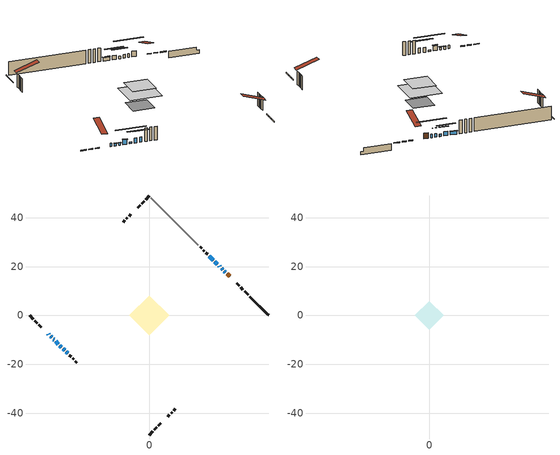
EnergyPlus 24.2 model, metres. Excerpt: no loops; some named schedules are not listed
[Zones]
conditioned space
 floor adiabatic (AdiabaticFloorConstruction): -8.09,0 0,8.09 8.09,0 0,-8.09 z3.36
 floor foundation (Slab1 construction): -5.39,0 0,5.39 5.39,0 0,-5.39 z-1.43
 wall outside (RimJoist1 construction): 0,-48.82 1.45,-47.37 / -48.82,0 -47.37,-1.45 / 0,48.82 -1.45,47.37 / 40.41,8.41 38.95,9.87 z0.92:1.22
 wall outside (RimJoist2 construction): 2.11,-46.71 3.08,-45.74 / -46.71,-2.11 -45.74,-3.08 / -2.11,46.71 -3.08,45.74 / 38.29,10.53 37.32,11.5 z0.92:1.22
 wall outside (RimJoist3 construction): 3.74,-45.08 4.71,-44.11 / -45.08,-3.74 -44.11,-4.71 / -3.74,45.08 -4.71,44.11 / 36.67,12.15 35.7,13.12 z0.92:1.22
 wall outside (AdiabaticWallConstruction 1): 32.88,15.94 31.79,17.03 z0.92:2.95
 wall outside (AdiabaticWallConstruction): -41.3,-7.52 -40.99,-7.82 / 30.07,18.75 29.55,19.27 z0.92:2.14; -40.34,-8.48 -39.84,-8.98 / -39.18,-9.64 -38.86,-9.96 / 28.89,19.93 28.5,20.32 z0.92:1.78; -38.2,-10.62 -37.18,-11.64 / -35.23,-13.59 -34.58,-14.23 / -33.93,-14.89 -33.32,-15.5 z0.92:2.7; 31.14,17.68 30.72,18.1 z0.92:2.24; -36.52,-12.3 -35.89,-12.93 z0.92:1.51; 27.84,20.98 26.82,22 z0.92:2.37; 26.16,22.66 24.54,24.28 z0.92:2.06
 wall outside (Wall1 construction): 7.53,-41.29 8.24,-40.58 / -32.66,-16.16 -31.95,-16.87 / -7.53,41.29 -8.24,40.58 / 23.89,24.93 23.17,25.65 z0.92:5.8
 wall outside (Wall2 construction): 8.9,-39.92 9.34,-39.48 / -31.29,-17.53 -30.85,-17.97 / -8.9,39.92 -9.34,39.48 / 22.52,26.3 22.08,26.74 z0.92:5.8
 wall outside (Wall3 construction): 9.99,-38.83 10.67,-38.15 / -30.19,-18.63 -29.52,-19.3 / -9.99,38.83 -10.67,38.15 / 21.42,27.4 20.74,28.08 z0.92:5.8
 wall foundation (FoundationWall1 construction): 41.06,7.76,-1.43 41.06,7.76,0.92 48.04,0.78,0.92 48.04,0.78,-0.26 48.82,0,-0.26 48.82,0,-1.43
 wall adiabatic (Wall5 construction): 20.09,28.73 0.66,48.16 z0.92:5.8
 window (WindowConstruction 8): -41.29,-7.53 -41,-7.82 z0.92:2.14
 window (WindowConstruction 5): -40.34,-8.48 -39.84,-8.98 z0.92:1.78
 window (WindowConstruction 6): -39.18,-9.64 -38.86,-9.96 z0.92:1.78
 window (WindowConstruction 7): -38.2,-10.62 -37.18,-11.64 z0.92:2.7
 window (WindowConstruction 10): 31.14,17.68 30.72,18.1 z0.92:2.24
 window (WindowConstruction 11): -36.52,-12.3 -35.89,-12.93 z0.92:1.51
 window (WindowConstruction 9): 30.07,18.75 29.55,19.27 z0.92:2.14
 window (WindowConstruction): 28.89,19.93 28.5,20.32 z0.92:1.78
 window (WindowConstruction 1): 27.84,20.98 26.82,22 z0.92:2.37
 window (WindowConstruction 2): -35.23,-13.59 -34.59,-14.23 z0.92:2.7
 window (WindowConstruction 3): -33.93,-14.89 -33.32,-15.5 z0.92:2.7
 window (WindowConstruction 4): 26.16,22.66 24.54,24.28 z0.92:2.06
 door (Door): 32.88,15.94 31.79,17.02 z0.92:2.95
 ceiling adiabatic (AdiabaticFloorConstruction): 0,-8.09 8.09,0 0,8.09 -8.09,0 z3.36
attic - vented
 floor to conditioned space (Floor1 construction Reversed): -5.85,0 0,5.85 5.85,0 0,-5.85 z5.8
 roof outside (Roof1 construction): 6.87,-41.95,5.8 1.17,-36.25,8.48 -0.33,-37.76,8.48 5.37,-43.45,5.8; -41.95,-6.87,5.8 -36.25,-1.17,8.48 -37.76,0.33,8.48 -43.45,-5.37,5.8; -6.87,41.95,5.8 -1.17,36.25,8.48 0.33,37.76,8.48 -5.37,43.45,5.8; 33.54,15.28,5.8 27.84,9.58,8.48 29.34,8.08,8.48 35.04,13.78,5.8
shading: -39.69,-9.12 -40.48,-8.34 -40.77,-8.63 -39.99,-9.42 z1.98; -38.71,-10.11 -39.32,-9.5 -39.61,-9.79 -39.01,-10.4 z1.98; -37.03,-11.79 -38.34,-10.48 -38.63,-10.77 -37.32,-12.08 z2.9; 27.13,21.69 34.73,14.09 35.02,14.38 27.42,21.98 z7.32; -32.3,-16.52 -40.11,-8.71 -40.4,-9 -32.59,-16.81 z6.59; 26.63,22.19 30.76,18.06 31.05,18.35 26.92,22.48 z4.42; 24.95,23.87 29.71,19.11 30,19.4 25.24,24.16 z5.01; -32.72,-16.1 -37.1,-11.72 -37.39,-12.01 -33.01,-16.39 z5.34; -31.45,-17.37 -35.79,-13.02 -36.09,-13.32 -31.74,-17.66 z5.34; 24.4,24.42 26.3,22.52 26.59,22.81 24.69,24.71 z2.26
[Building]
Building 1: Terrain=Suburbs
[Site:Location]
Edmonton Intl AP_AB: Latitude {deg}=53.31; Longitude {deg}=-113.58; Time Zone {hr}=-7; Elevation {m}=723; Keep Site Location Information=Yes
[Site:GroundTemperature:Shallow]
-1.56185, -3.61833, -3.78302, -2.80711, 1.11059, 5.01004, 8.39065, 10.5322, 10.7141, 8.97234, 5.67794, 1.89811
[Site:WaterMainsTemperature]
Calculation Method=Schedule; Temperature Schedule=mains temperature schedule
[Material] Roughness=Rough; Thermal Absorptance=0.9
Name | Thickness {m} | Conductivity {W/m-K} | Density {kg/m3} | Specific Heat {J/kg-K} | Solar Absorptance | Visible Absorptance
asphalt or fiberglass shingles | 0.00635 | 0.162714 | 1121.4 | 1465.45 | 0.4 | 0.4
ceiling loosefill ins | 0.169333 | 0.0480833 | 16.02 | 1046.75 | 0.7 | 0.7
ceiling stud and cavity | 0.1397 | 0.137738 | 65.682 | 1177.47 | 0.7 | 0.7
concrete 4.0 in. | 0.1016 | 1.803125 | 2242.8 | 837.4 | 0.7 | 0.7
concrete 8.0 in. | 0.2032 | 1.803125 | 2242.8 | 837.4 | 0.7 | 0.7
door material | 0.04445 | 0.053851 | 512.64 | 1214.23 | 0.7 | 0.7
exterior vertical ins | 0.0457286 | 0.029427 | 32.04 | 1214.23 | 0.7 | 0.7
floor covering | 0.0127 | 0.0433444 | 54.468 | 1339.84 | 0.6 | 0.6
floor rigid ins; wall rigid ins 2 | 0.512978 | 0.029427 | 32.04 | 1214.23 | 0.7 | 0.7
floor stud and cavity | 0.1397 | 1.75129 | 37.0049 | 1207.88 | 0.7 | 0.7
furniture material conditioned space 1 | 0.1524 | 0.115458 | 640.8 | 1214.23 | 0.6 | 0.6
gypsum board | 0.0127 | 0.160291 | 801 | 837.4 | 0.6 | 0.6
gypsum board 1 | 0.0127 | 0.160291 | 801 | 837.4 | 0.7 | 0.7
osb sheathing 0.5 in. | 0.0127 | 0.115458 | 512.64 | 1214.23 | 0.7 | 0.7
osb sheathing 0.75 in. | 0.01905 | 0.115458 | 512.64 | 1214.23 | 0.7 | 0.7
osb sheathing 2.0 in. | 0.0508 | 0.115458 | 512.64 | 1214.23 | 0.7 | 0.7
rim joist rigid ins; wall rigid ins | 0.051816 | 0.029427 | 32.04 | 1214.23 | 0.7 | 0.7
rim joist stud and cavity | 0.0508 | 0.0417765 | 125.044 | 1163.47 | 0.6 | 0.6
rim joist stud and cavity 1 | 0.0508 | 0.0364001 | 125.044 | 1163.47 | 0.6 | 0.6
rim joist stud and cavity 2 | 0.0508 | 0.0420812 | 125.044 | 1163.47 | 0.6 | 0.6
wall rigid ins 1 | 0.051816 | 0.029427 | 32.04 | 1214.23 | 0.4 | 0.4
wall stud and cavity | 0.1397 | 0.259282 | 139.0536 | 1170.24 | 0.7 | 0.7
wall stud and cavity 1 | 0.1397 | 0.0746362 | 139.0536 | 1170.24 | 0.7 | 0.7
wall stud and cavity 2 | 0.1397 | 0.273587 | 139.0536 | 1170.24 | 0.7 | 0.7
wall stud and cavity 3 | 0.1397 | 0.199073 | 139.0536 | 1170.24 | 0.7 | 0.7
wall stud and cavity 4 | 0.0889 | 0.380278 | 52.3479 | 1209.89 | 0.7 | 0.7
wall stud and cavity 5 | 0.0889 | 0.391764 | 83.0341 | 1211.67 | 0.7 | 0.7
wood siding | 0.0254 | 0.102417 | 544.68 | 1172.36 | 0.4 | 0.4
wood siding 1; wood siding 2; wood siding 3 | 0.0254 | 0.102417 | 544.68 | 1172.36 | 0.7 | 0.7
[WindowMaterial:SimpleGlazingSystem]
Name | U-Factor {W/m2-K} | Solar Heat Gain Coefficient
WindowMaterial | 3.26144 | 0.44
WindowMaterial 1 | 3.29154 | 0.59
WindowMaterial 10 | 3.26882 | 0.53
WindowMaterial 11 | 3.26031 | 0.5
WindowMaterial 2 | 3.2711 | 0.5
WindowMaterial 3 | 3.30346 | 0.66
WindowMaterial 4 | 3.28927 | 0.55
WindowMaterial 5 | 3.30573 | 0.62
WindowMaterial 6 | 3.308 | 0.57
WindowMaterial 7 | 3.290401 | 0.61
WindowMaterial 8 | 3.33639 | 0.51
WindowMaterial 9 | 3.310274 | 0.62
[Construction]
AdiabaticFloorConstruction: floor stud and cavity, floor rigid ins, osb sheathing 0.75 in., floor covering
AdiabaticWallConstruction: wood siding 2, wall rigid ins 2, wall stud and cavity 4, gypsum board
AdiabaticWallConstruction 1: wood siding 3, wall rigid ins 2, wall stud and cavity 4, gypsum board
Door: door material
Floor1 construction Reversed: gypsum board, ceiling stud and cavity, ceiling loosefill ins
FoundationWall1 construction: concrete 8.0 in., gypsum board 1
furniture construction conditioned space 1: furniture material conditioned space 1
PartitionWallConstruction: gypsum board, wall stud and cavity 5, gypsum board
RimJoist1 construction: wood siding 1, rim joist rigid ins, osb sheathing 2.0 in., rim joist stud and cavity
RimJoist2 construction: wood siding 1, rim joist rigid ins, osb sheathing 2.0 in., rim joist stud and cavity 1
RimJoist3 construction: wood siding 1, rim joist rigid ins, osb sheathing 2.0 in., rim joist stud and cavity 2
Roof1 construction: asphalt or fiberglass shingles
Slab1 construction: concrete 4.0 in.
Wall1 construction: wood siding, wall rigid ins, osb sheathing 0.5 in., wall stud and cavity, gypsum board
Wall2 construction: wood siding, osb sheathing 0.5 in., wall stud and cavity 1, gypsum board
Wall3 construction: wood siding, wall rigid ins, osb sheathing 0.5 in., wall stud and cavity 2, gypsum board
Wall5 construction: wall rigid ins 1, osb sheathing 0.5 in., wall stud and cavity 3, gypsum board
WindowConstruction: WindowMaterial
WindowConstruction 1: WindowMaterial 1
WindowConstruction 10: WindowMaterial 10
WindowConstruction 11: WindowMaterial 11
WindowConstruction 2: WindowMaterial 2
WindowConstruction 3: WindowMaterial 3
WindowConstruction 4: WindowMaterial 4
WindowConstruction 5: WindowMaterial 5
WindowConstruction 6: WindowMaterial 6
WindowConstruction 7: WindowMaterial 7
WindowConstruction 8: WindowMaterial 8
WindowConstruction 9: WindowMaterial 9
[Zone] Multiplier=1; Part of Total Floor Area=Yes
Name | Volume {m3}
attic - vented | 29.8345
conditioned space | 483.8
[Space]
Name | Zone | Volume {m3}
attic - vented 1 | attic - vented | 29.8345
conditioned space 1 | conditioned space | 483.8
[ZoneInfiltration:EffectiveLeakageArea]
infil attic - vented 1: Zone or Space=attic - vented 1; Schedule=Always On Discrete; Effective Air Leakage Area {cm2}=2380.17; Stack Coefficient=0.000186761; Wind Coefficient=9.23343e-06
[ZoneMixing]
whole house fan mix: Zone or Space=attic - vented; Schedule=Always On Continuous; Design Flow Rate Calculation Method=Flow/Zone; Design Flow Rate {m3/s}=0; Source Zone or Space=conditioned space
[SurfaceProperty:ExposedFoundationPerimeter]
Slab1: Exposed Perimeter Calculation Method=TotalExposedPerimeter; Total Exposed Perimeter {m}=10.97
[InternalMass] Zone or ZoneList=conditioned space; Space or SpaceList=conditioned space 1
Name | Construction | Surface Area {m2}
furniture mass conditioned space 1 | furniture construction conditioned space 1 | 75.5198
partition wall mass | PartitionWallConstruction | 188.799
[Lights]
interior lighting: Zone or ZoneList or Space or SpaceList=conditioned space 1; Schedule=interior lighting schedule; Design Level Calculation Method=LightingLevel; Lighting Level {W}=343.2; Return Air Fraction=0; Fraction Radiant=0.6; Fraction Visible=0.2; Fraction Replaceable=1
[People]
occupants: Zone or ZoneList or Space or SpaceList=conditioned space 1; Number of People Schedule=occupants schedule; Number of People Calculation Method=People; Number of People=3; Fraction Radiant=0.314171; Sensible Heat Fraction=0.56303; Activity Level Schedule=occupants activity schedule; Carbon Dioxide Generation Rate {m3/s-W}=0; Enable ASHRAE 55 Comfort Warnings=No; Mean Radiant Temperature Calculation Type=EnclosureAveraged
[ElectricEquipment] Zone or ZoneList or Space or SpaceList=conditioned space 1; Design Level Calculation Method=EquipmentLevel
Name | Schedule | Design Level {W} | Fraction Latent | Fraction Radiant | Fraction Lost
clothes dryer | clothes dryer schedule | 140.772 | 0.015 | 0.081 | 0.85
clothes washer | clothes washer schedule | 32.1985 | 0.03 | 0.162 | 0.7
cooking range | cooking range schedule | 208.969 | 0.08 | 0.432 | 0.2
dishwasher | dishwasher schedule | 66.8632 | 0.3 | 0.18 | 0.4
fridge | fridge schedule | 72.9452 | 0 | 0.6 | 0
mech vent bath fan 0 | mech vent bath fan 0 schedule | 50.2 | 0 | 0 | 1
mech vent bath fan 1 | mech vent bath fan 1 schedule | 50.2 | 0 | 0 | 1
mech vent house fan | mech vent house fan schedule | 0 | 0 | 0 | 1
mech vent house fan cfis | mech vent house fan cfis schedule | 0 | 0 | 0 | 0
mech vent range fan 0 | mech vent range fan 0 schedule | 57 | 0 | 0 | 1
misc plug loads | misc plug loads schedule | 494.7 | 0.045 | 0.513 | 0.1
whole house fan | Always On Discrete | 0 | 0 | 0 | 1
[OtherEquipment] Zone or ZoneList or Space or SpaceList=conditioned space 1; Design Level Calculation Method=EquipmentLevel
Name | Fuel Type | Schedule | Design Level {W} | Fraction Latent | Fraction Radiant | Fraction Lost
clothes dryer 1 | Electricity | clothes dryer schedule | 0 | 0.015 | 0.081 | 0.85
cooking range 1 | Electricity | cooking range schedule | 0 | 0.08 | 0.432 | 0.2
general water use latent | None | general water use schedule | 59.3978 | 1 | 0 | 0
general water use sensible | None | general water use schedule | -58.539 | 0 | 0.6 | 0
mech vent house fan latent load | None | Always On Discrete | 0 | 1 | 0 | 0
mech vent house fan sensible load | None | Always On Discrete | 0 | 0 | 0 | 0
water heater energy adjustment1 | NaturalGas | Always On Discrete | 0.01 | 0 | 0 | 1
[ZoneInfiltration:DesignFlowRate] Zone or ZoneList or Space or SpaceList=conditioned space 1; Schedule=Always On Discrete; Design Flow Rate Calculation Method=Flow/Zone; Design Flow Rate {m3/s}=0
infil flow; natural vent flow; whole house fan flow
[Foundation:Kiva]
Foundation Kiva 1: Initial Indoor Air Temperature {C}=18; Wall Height Above Grade {m}=0.920008; Wall Depth Below Slab {m}=0.2032; Custom Block Material Name 1=exterior vertical ins; Custom Block Depth 1 {m}=2.350008; Custom Block X Position 1 {m}=0.2159; Custom Block Z Position 1 {m}=0
[Foundation:Kiva:Settings]
Soil Conductivity {W/m-K}=0.849921; Soil Density {kg/m3}=1842.3; Soil Specific Heat {J/kg-K}=418.7; Ground Solar Absorptivity=0.9; Ground Thermal Absorptivity=0.9; Ground Surface Roughness {m}=0.03; Far-Field Width {m}=40; Deep-Ground Boundary Condition=ZeroFlux; Deep-Ground Depth {m}=40; Minimum Cell Dimension {m}=0.2; Maximum Cell Growth Coefficient=3; Simulation Timestep=Timestep
[Exterior:Lights]
exterior lighting: Schedule=exterior lighting schedule; Design Level {W}=75.6
[Schedule:Constant]
Name | Hourly Value
Always On Continuous; mech vent house fan schedule; mech vent house fan cfis schedule; Always On Discrete | 1
occupants activity schedule | 117.228
fridge schedule | 0
[Schedule:Week:Daily]
interior lighting schedule Week Rule - Jan1-Jan27: interior lighting schedule day, interior lighting schedule day, interior lighting schedule day, interior lighting schedule day, interior lighting schedule day, interior lighting schedule day, interior lighting schedule day, interior lighting schedule default day, interior lighting schedule default day, interior lighting schedule default day, interior lighting schedule default day, interior lighting schedule default day
interior lighting schedule Week Rule - Jan28-Feb3: interior lighting schedule day, interior lighting schedule day, interior lighting schedule day, interior lighting schedule day, interior lighting schedule day 1, interior lighting schedule day 1, interior lighting schedule day 1, interior lighting schedule default day, interior lighting schedule default day, interior lighting schedule default day, interior lighting schedule default day, interior lighting schedule default day
interior lighting schedule Week Rule - Feb4-Feb24: interior lighting schedule day 1, interior lighting schedule day 1, interior lighting schedule day 1, interior lighting schedule day 1, interior lighting schedule day 1, interior lighting schedule day 1, interior lighting schedule day 1, interior lighting schedule default day, interior lighting schedule default day, interior lighting schedule default day, interior lighting schedule default day, interior lighting schedule default day
interior lighting schedule Week Rule - Feb25-Mar3: interior lighting schedule day 1, interior lighting schedule day 1, interior lighting schedule day 1, interior lighting schedule day 1, interior lighting schedule day 2, interior lighting schedule day 2, interior lighting schedule day 2, interior lighting schedule default day, interior lighting schedule default day, interior lighting schedule default day, interior lighting schedule default day, interior lighting schedule default day
interior lighting schedule Week Rule - Mar4-Mar31: interior lighting schedule day 2, interior lighting schedule day 2, interior lighting schedule day 2, interior lighting schedule day 2, interior lighting schedule day 2, interior lighting schedule day 2, interior lighting schedule day 2, interior lighting schedule default day, interior lighting schedule default day, interior lighting schedule default day, interior lighting schedule default day, interior lighting schedule default day
interior lighting schedule Week Rule - Apr1-Apr28: interior lighting schedule day 3, interior lighting schedule day 3, interior lighting schedule day 3, interior lighting schedule day 3, interior lighting schedule day 3, interior lighting schedule day 3, interior lighting schedule day 3, interior lighting schedule default day, interior lighting schedule default day, interior lighting schedule default day, interior lighting schedule default day, interior lighting schedule default day
interior lighting schedule Week Rule - Apr29-May5: interior lighting schedule day 3, interior lighting schedule day 3, interior lighting schedule day 4, interior lighting schedule day 4, interior lighting schedule day 4, interior lighting schedule day 4, interior lighting schedule day 4, interior lighting schedule default day, interior lighting schedule default day, interior lighting schedule default day, interior lighting schedule default day, interior lighting schedule default day
interior lighting schedule Week Rule - May6-May26: interior lighting schedule day 4, interior lighting schedule day 4, interior lighting schedule day 4, interior lighting schedule day 4, interior lighting schedule day 4, interior lighting schedule day 4, interior lighting schedule day 4, interior lighting schedule default day, interior lighting schedule default day, interior lighting schedule default day, interior lighting schedule default day, interior lighting schedule default day
interior lighting schedule Week Rule - May27-Jun2: interior lighting schedule day 4, interior lighting schedule day 4, interior lighting schedule day 4, interior lighting schedule day 4, interior lighting schedule day 4, interior lighting schedule day 5, interior lighting schedule day 5, interior lighting schedule default day, interior lighting schedule default day, interior lighting schedule default day, interior lighting schedule default day, interior lighting schedule default day
interior lighting schedule Week Rule - Jun3-Jun30: interior lighting schedule day 5, interior lighting schedule day 5, interior lighting schedule day 5, interior lighting schedule day 5, interior lighting schedule day 5, interior lighting schedule day 5, interior lighting schedule day 5, interior lighting schedule default day, interior lighting schedule default day, interior lighting schedule default day, interior lighting schedule default day, interior lighting schedule default day
interior lighting schedule Week Rule - Jul1-Jul28: interior lighting schedule day 6, interior lighting schedule day 6, interior lighting schedule day 6, interior lighting schedule day 6, interior lighting schedule day 6, interior lighting schedule day 6, interior lighting schedule day 6, interior lighting schedule default day, interior lighting schedule default day, interior lighting schedule default day, interior lighting schedule default day, interior lighting schedule default day
interior lighting schedule Week Rule - Jul29-Aug4: interior lighting schedule day 6, interior lighting schedule day 6, interior lighting schedule day 6, interior lighting schedule day 7, interior lighting schedule day 7, interior lighting schedule day 7, interior lighting schedule day 7, interior lighting schedule default day, interior lighting schedule default day, interior lighting schedule default day, interior lighting schedule default day, interior lighting schedule default day
interior lighting schedule Week Rule - Aug5-Aug25: interior lighting schedule day 7, interior lighting schedule day 7, interior lighting schedule day 7, interior lighting schedule day 7, interior lighting schedule day 7, interior lighting schedule day 7, interior lighting schedule day 7, interior lighting schedule default day, interior lighting schedule default day, interior lighting schedule default day, interior lighting schedule default day, interior lighting schedule default day
interior lighting schedule Week Rule - Aug26-Sep1: interior lighting schedule day 7, interior lighting schedule day 7, interior lighting schedule day 7, interior lighting schedule day 7, interior lighting schedule day 7, interior lighting schedule day 7, interior lighting schedule day 8, interior lighting schedule default day, interior lighting schedule default day, interior lighting schedule default day, interior lighting schedule default day, interior lighting schedule default day
interior lighting schedule Week Rule - Sep2-Sep29: interior lighting schedule day 8, interior lighting schedule day 8, interior lighting schedule day 8, interior lighting schedule day 8, interior lighting schedule day 8, interior lighting schedule day 8, interior lighting schedule day 8, interior lighting schedule default day, interior lighting schedule default day, interior lighting schedule default day, interior lighting schedule default day, interior lighting schedule default day
interior lighting schedule Week Rule - Sep30-Oct6: interior lighting schedule day 8, interior lighting schedule day 9, interior lighting schedule day 9, interior lighting schedule day 9, interior lighting schedule day 9, interior lighting schedule day 9, interior lighting schedule day 9, interior lighting schedule default day, interior lighting schedule default day, interior lighting schedule default day, interior lighting schedule default day, interior lighting schedule default day
interior lighting schedule Week Rule - Oct7-Oct27: interior lighting schedule day 9, interior lighting schedule day 9, interior lighting schedule day 9, interior lighting schedule day 9, interior lighting schedule day 9, interior lighting schedule day 9, interior lighting schedule day 9, interior lighting schedule default day, interior lighting schedule default day, interior lighting schedule default day, interior lighting schedule default day, interior lighting schedule default day
interior lighting schedule Week Rule - Oct28-Nov3: interior lighting schedule day 9, interior lighting schedule day 9, interior lighting schedule day 9, interior lighting schedule day 9, interior lighting schedule day 10, interior lighting schedule day 10, interior lighting schedule day 10, interior lighting schedule default day, interior lighting schedule default day, interior lighting schedule default day, interior lighting schedule default day, interior lighting schedule default day
interior lighting schedule Week Rule - Nov4-Nov24: interior lighting schedule day 10, interior lighting schedule day 10, interior lighting schedule day 10, interior lighting schedule day 10, interior lighting schedule day 10, interior lighting schedule day 10, interior lighting schedule day 10, interior lighting schedule default day, interior lighting schedule default day, interior lighting schedule default day, interior lighting schedule default day, interior lighting schedule default day
interior lighting schedule Week Rule - Nov25-Dec1: interior lighting schedule day 10, interior lighting schedule day 10, interior lighting schedule day 10, interior lighting schedule day 10, interior lighting schedule day 10, interior lighting schedule day 10, interior lighting schedule day 11, interior lighting schedule default day, interior lighting schedule default day, interior lighting schedule default day, interior lighting schedule default day, interior lighting schedule default day
interior lighting schedule Week Rule - Dec2-Dec31: interior lighting schedule day 11, interior lighting schedule day 11, interior lighting schedule day 11, interior lighting schedule day 11, interior lighting schedule day 11, interior lighting schedule day 11, interior lighting schedule day 11, interior lighting schedule default day, interior lighting schedule default day, interior lighting schedule default day, interior lighting schedule default day, interior lighting schedule default day
occupants schedule Week Rule - Jan1-Dec31: occupants schedule day, occupants schedule day, occupants schedule day, occupants schedule day, occupants schedule day, occupants schedule day, occupants schedule day, occupants schedule default day, occupants schedule default day, occupants schedule default day, occupants schedule default day, occupants schedule default day
clothes dryer schedule Week Rule - Jan1-Dec31: clothes dryer schedule day, clothes dryer schedule day, clothes dryer schedule day, clothes dryer schedule day, clothes dryer schedule day, clothes dryer schedule day, clothes dryer schedule day, clothes dryer schedule default day, clothes dryer schedule default day, clothes dryer schedule default day, clothes dryer schedule default day, clothes dryer schedule default day
clothes washer schedule Week Rule - Jan1-Dec31: clothes washer schedule day, clothes washer schedule day, clothes washer schedule day, clothes washer schedule day, clothes washer schedule day, clothes washer schedule day, clothes washer schedule day, clothes washer schedule default day, clothes washer schedule default day, clothes washer schedule default day, clothes washer schedule default day, clothes washer schedule default day
cooking range schedule Week Rule - Jan1-Dec31: cooking range schedule day, cooking range schedule day, cooking range schedule day, cooking range schedule day, cooking range schedule day, cooking range schedule day, cooking range schedule day, cooking range schedule default day, cooking range schedule default day, cooking range schedule default day, cooking range schedule default day, cooking range schedule default day
dishwasher schedule Week Rule - Jan1-Dec31: dishwasher schedule day, dishwasher schedule day, dishwasher schedule day, dishwasher schedule day, dishwasher schedule day, dishwasher schedule day, dishwasher schedule day, dishwasher schedule default day, dishwasher schedule default day, dishwasher schedule default day, dishwasher schedule default day, dishwasher schedule default day
mech vent bath fan 0 schedule Week Rule - Jan1-Dec31: mech vent bath fan 0 schedule day, mech vent bath fan 0 schedule day, mech vent bath fan 0 schedule day, mech vent bath fan 0 schedule day, mech vent bath fan 0 schedule day, mech vent bath fan 0 schedule day, mech vent bath fan 0 schedule day, mech vent bath fan 0 schedule default day, mech vent bath fan 0 schedule default day, mech vent bath fan 0 schedule default day, mech vent bath fan 0 schedule default day, mech vent bath fan 0 schedule default day
mech vent bath fan 1 schedule Week Rule - Jan1-Dec31: mech vent bath fan 1 schedule day, mech vent bath fan 1 schedule day, mech vent bath fan 1 schedule day, mech vent bath fan 1 schedule day, mech vent bath fan 1 schedule day, mech vent bath fan 1 schedule day, mech vent bath fan 1 schedule day, mech vent bath fan 1 schedule default day, mech vent bath fan 1 schedule default day, mech vent bath fan 1 schedule default day, mech vent bath fan 1 schedule default day, mech vent bath fan 1 schedule default day
mech vent range fan 0 schedule Week Rule - Jan1-Dec31: mech vent range fan 0 schedule day, mech vent range fan 0 schedule day, mech vent range fan 0 schedule day, mech vent range fan 0 schedule day, mech vent range fan 0 schedule day, mech vent range fan 0 schedule day, mech vent range fan 0 schedule day, mech vent range fan 0 schedule default day, mech vent range fan 0 schedule default day, mech vent range fan 0 schedule default day, mech vent range fan 0 schedule default day, mech vent range fan 0 schedule default day
misc plug loads schedule Week Rule - Jan1-Dec31: misc plug loads schedule day, misc plug loads schedule day, misc plug loads schedule day, misc plug loads schedule day, misc plug loads schedule day, misc plug loads schedule day, misc plug loads schedule day, misc plug loads schedule default day, misc plug loads schedule default day, misc plug loads schedule default day, misc plug loads schedule default day, misc plug loads schedule default day
general water use schedule Week Rule - Jan1-Dec31: general water use schedule day, general water use schedule day, general water use schedule day, general water use schedule day, general water use schedule day, general water use schedule day, general water use schedule day, general water use schedule default day, general water use schedule default day, general water use schedule default day, general water use schedule default day, general water use schedule default day
exterior lighting schedule Week Rule - Jan1-Jan27: exterior lighting schedule day, exterior lighting schedule day, exterior lighting schedule day, exterior lighting schedule day, exterior lighting schedule day, exterior lighting schedule day, exterior lighting schedule day, exterior lighting schedule default day, exterior lighting schedule default day, exterior lighting schedule default day, exterior lighting schedule default day, exterior lighting schedule default day
exterior lighting schedule Week Rule - Jan28-Feb3: exterior lighting schedule day, exterior lighting schedule day, exterior lighting schedule day, exterior lighting schedule day, exterior lighting schedule day 1, exterior lighting schedule day 1, exterior lighting schedule day 1, exterior lighting schedule default day, exterior lighting schedule default day, exterior lighting schedule default day, exterior lighting schedule default day, exterior lighting schedule default day
exterior lighting schedule Week Rule - Feb4-Feb24: exterior lighting schedule day 1, exterior lighting schedule day 1, exterior lighting schedule day 1, exterior lighting schedule day 1, exterior lighting schedule day 1, exterior lighting schedule day 1, exterior lighting schedule day 1, exterior lighting schedule default day, exterior lighting schedule default day, exterior lighting schedule default day, exterior lighting schedule default day, exterior lighting schedule default day
exterior lighting schedule Week Rule - Feb25-Mar3: exterior lighting schedule day 1, exterior lighting schedule day 1, exterior lighting schedule day 1, exterior lighting schedule day 1, exterior lighting schedule day 2, exterior lighting schedule day 2, exterior lighting schedule day 2, exterior lighting schedule default day, exterior lighting schedule default day, exterior lighting schedule default day, exterior lighting schedule default day, exterior lighting schedule default day
exterior lighting schedule Week Rule - Mar4-Mar31: exterior lighting schedule day 2, exterior lighting schedule day 2, exterior lighting schedule day 2, exterior lighting schedule day 2, exterior lighting schedule day 2, exterior lighting schedule day 2, exterior lighting schedule day 2, exterior lighting schedule default day, exterior lighting schedule default day, exterior lighting schedule default day, exterior lighting schedule default day, exterior lighting schedule default day
exterior lighting schedule Week Rule - Apr1-Apr28: exterior lighting schedule day 3, exterior lighting schedule day 3, exterior lighting schedule day 3, exterior lighting schedule day 3, exterior lighting schedule day 3, exterior lighting schedule day 3, exterior lighting schedule day 3, exterior lighting schedule default day, exterior lighting schedule default day, exterior lighting schedule default day, exterior lighting schedule default day, exterior lighting schedule default day
exterior lighting schedule Week Rule - Apr29-May5: exterior lighting schedule day 3, exterior lighting schedule day 3, exterior lighting schedule day 4, exterior lighting schedule day 4, exterior lighting schedule day 4, exterior lighting schedule day 4, exterior lighting schedule day 4, exterior lighting schedule default day, exterior lighting schedule default day, exterior lighting schedule default day, exterior lighting schedule default day, exterior lighting schedule default day
exterior lighting schedule Week Rule - May6-May26: exterior lighting schedule day 4, exterior lighting schedule day 4, exterior lighting schedule day 4, exterior lighting schedule day 4, exterior lighting schedule day 4, exterior lighting schedule day 4, exterior lighting schedule day 4, exterior lighting schedule default day, exterior lighting schedule default day, exterior lighting schedule default day, exterior lighting schedule default day, exterior lighting schedule default day
exterior lighting schedule Week Rule - May27-Jun2: exterior lighting schedule day 4, exterior lighting schedule day 4, exterior lighting schedule day 4, exterior lighting schedule day 4, exterior lighting schedule day 4, exterior lighting schedule day 5, exterior lighting schedule day 5, exterior lighting schedule default day, exterior lighting schedule default day, exterior lighting schedule default day, exterior lighting schedule default day, exterior lighting schedule default day
exterior lighting schedule Week Rule - Jun3-Jun30: exterior lighting schedule day 5, exterior lighting schedule day 5, exterior lighting schedule day 5, exterior lighting schedule day 5, exterior lighting schedule day 5, exterior lighting schedule day 5, exterior lighting schedule day 5, exterior lighting schedule default day, exterior lighting schedule default day, exterior lighting schedule default day, exterior lighting schedule default day, exterior lighting schedule default day
exterior lighting schedule Week Rule - Jul1-Jul28: exterior lighting schedule day 6, exterior lighting schedule day 6, exterior lighting schedule day 6, exterior lighting schedule day 6, exterior lighting schedule day 6, exterior lighting schedule day 6, exterior lighting schedule day 6, exterior lighting schedule default day, exterior lighting schedule default day, exterior lighting schedule default day, exterior lighting schedule default day, exterior lighting schedule default day
exterior lighting schedule Week Rule - Jul29-Aug4: exterior lighting schedule day 6, exterior lighting schedule day 6, exterior lighting schedule day 6, exterior lighting schedule day 7, exterior lighting schedule day 7, exterior lighting schedule day 7, exterior lighting schedule day 7, exterior lighting schedule default day, exterior lighting schedule default day, exterior lighting schedule default day, exterior lighting schedule default day, exterior lighting schedule default day
exterior lighting schedule Week Rule - Aug5-Aug25: exterior lighting schedule day 7, exterior lighting schedule day 7, exterior lighting schedule day 7, exterior lighting schedule day 7, exterior lighting schedule day 7, exterior lighting schedule day 7, exterior lighting schedule day 7, exterior lighting schedule default day, exterior lighting schedule default day, exterior lighting schedule default day, exterior lighting schedule default day, exterior lighting schedule default day
exterior lighting schedule Week Rule - Aug26-Sep1: exterior lighting schedule day 7, exterior lighting schedule day 7, exterior lighting schedule day 7, exterior lighting schedule day 7, exterior lighting schedule day 7, exterior lighting schedule day 7, exterior lighting schedule day 8, exterior lighting schedule default day, exterior lighting schedule default day, exterior lighting schedule default day, exterior lighting schedule default day, exterior lighting schedule default day
exterior lighting schedule Week Rule - Sep2-Sep29: exterior lighting schedule day 8, exterior lighting schedule day 8, exterior lighting schedule day 8, exterior lighting schedule day 8, exterior lighting schedule day 8, exterior lighting schedule day 8, exterior lighting schedule day 8, exterior lighting schedule default day, exterior lighting schedule default day, exterior lighting schedule default day, exterior lighting schedule default day, exterior lighting schedule default day
[Schedule:Year]
interior lighting schedule: interior lighting schedule Week Rule - Jan1-Jan27, 1, 1, 1, 27, interior lighting schedule Week Rule - Jan28-Feb3, 1, 28, 2, 3, interior lighting schedule Week Rule - Feb4-Feb24, 2, 4, 2, 24, interior lighting schedule Week Rule - Feb25-Mar3, 2, 25, 3, 3, interior lighting schedule Week Rule - Mar4-Mar31, 3, 4, 3, 31, interior lighting schedule Week Rule - Apr1-Apr28, 4, 1, 4, 28, interior lighting schedule Week Rule - Apr29-May5, 4, 29, 5, 5, interior lighting schedule Week Rule - May6-May26, 5, 6, 5, 26, interior lighting schedule Week Rule - May27-Jun2, 5, 27, 6, 2, interior lighting schedule Week Rule - Jun3-Jun30, 6, 3, 6, 30, interior lighting schedule Week Rule - Jul1-Jul28, 7, 1, 7, 28, interior lighting schedule Week Rule - Jul29-Aug4, 7, 29, 8, 4, interior lighting schedule Week Rule - Aug5-Aug25, 8, 5, 8, 25, interior lighting schedule Week Rule - Aug26-Sep1, 8, 26, 9, 1, interior lighting schedule Week Rule - Sep2-Sep29, 9, 2, 9, 29, interior lighting schedule Week Rule - Sep30-Oct6, 9, 30, 10, 6, interior lighting schedule Week Rule - Oct7-Oct27, 10, 7, 10, 27, interior lighting schedule Week Rule - Oct28-Nov3, 10, 28, 11, 3, interior lighting schedule Week Rule - Nov4-Nov24, 11, 4, 11, 24, interior lighting schedule Week Rule - Nov25-Dec1, 11, 25, 12, 1, interior lighting schedule Week Rule - Dec2-Dec31, 12, 2, 12, 31
occupants schedule: occupants schedule Week Rule - Jan1-Dec31, 1, 1, 12, 31
clothes dryer schedule: clothes dryer schedule Week Rule - Jan1-Dec31, 1, 1, 12, 31
clothes washer schedule: clothes washer schedule Week Rule - Jan1-Dec31, 1, 1, 12, 31
cooking range schedule: cooking range schedule Week Rule - Jan1-Dec31, 1, 1, 12, 31
dishwasher schedule: dishwasher schedule Week Rule - Jan1-Dec31, 1, 1, 12, 31
mech vent bath fan 0 schedule: mech vent bath fan 0 schedule Week Rule - Jan1-Dec31, 1, 1, 12, 31
mech vent bath fan 1 schedule: mech vent bath fan 1 schedule Week Rule - Jan1-Dec31, 1, 1, 12, 31
mech vent range fan 0 schedule: mech vent range fan 0 schedule Week Rule - Jan1-Dec31, 1, 1, 12, 31
misc plug loads schedule: misc plug loads schedule Week Rule - Jan1-Dec31, 1, 1, 12, 31
general water use schedule: general water use schedule Week Rule - Jan1-Dec31, 1, 1, 12, 31
exterior lighting schedule: exterior lighting schedule Week Rule - Jan1-Jan27, 1, 1, 1, 27, exterior lighting schedule Week Rule - Jan28-Feb3, 1, 28, 2, 3, exterior lighting schedule Week Rule - Feb4-Feb24, 2, 4, 2, 24, exterior lighting schedule Week Rule - Feb25-Mar3, 2, 25, 3, 3, exterior lighting schedule Week Rule - Mar4-Mar31, 3, 4, 3, 31, exterior lighting schedule Week Rule - Apr1-Apr28, 4, 1, 4, 28, exterior lighting schedule Week Rule - Apr29-May5, 4, 29, 5, 5, exterior lighting schedule Week Rule - May6-May26, 5, 6, 5, 26, exterior lighting schedule Week Rule - May27-Jun2, 5, 27, 6, 2, exterior lighting schedule Week Rule - Jun3-Jun30, 6, 3, 6, 30, exterior lighting schedule Week Rule - Jul1-Jul28, 7, 1, 7, 28, exterior lighting schedule Week Rule - Jul29-Aug4, 7, 29, 8, 4, exterior lighting schedule Week Rule - Aug5-Aug25, 8, 5, 8, 25, exterior lighting schedule Week Rule - Aug26-Sep1, 8, 26, 9, 1, exterior lighting schedule Week Rule - Sep2-Sep29, 9, 2, 9, 29, exterior lighting schedule Week Rule - Sep30-Oct6, 9, 30, 10, 6, exterior lighting schedule Week Rule - Oct7-Oct27, 10, 7, 10, 27, exterior lighting schedule Week Rule - Oct28-Nov3, 10, 28, 11, 3, exterior lighting schedule Week Rule - Nov4-Nov24, 11, 4, 11, 24, exterior lighting schedule Week Rule - Nov25-Dec1, 11, 25, 12, 1, exterior lighting schedule Week Rule - Dec2-Dec31, 12, 2, 12, 31
[Schedule:Compact]
mains temperature schedule: Through: 01/01, For: AllDays, Until: 24:00, 3.97167, Through: 01/02, For: AllDays, Until: 24:00, 3.90778, Through: 01/03, For: AllDays, Until: 24:00, 3.84556, Through: 01/04, For: AllDays, Until: 24:00, 3.78389, Through: 01/05, For: AllDays, Until: 24:00, 3.72278, Through: 01/06, For: AllDays, Until: 24:00, 3.66278, Through: 01/07, For: AllDays, Until: 24:00, 3.60389, Through: 01/08, For: AllDays, Until: 24:00, 3.54556, Through: 01/09, For: AllDays, Until: 24:00, 3.48833, Through: 01/10, For: AllDays, Until: 24:00, 3.43167, Through: 01/11, For: AllDays, Until: 24:00, 3.37611, Through: 01/12, For: AllDays, Until: 24:00, 3.32167, Through: 01/13, For: AllDays, Until: 24:00, 3.26833, Through: 01/14, For: AllDays, Until: 24:00, 3.21556, Through: 01/15, For: AllDays, Until: 24:00, 3.16444, Through: 01/16, For: AllDays, Until: 24:00, 3.11389, Through: 01/17, For: AllDays, Until: 24:00, 3.06444, Through: 01/18, For: AllDays, Until: 24:00, 3.01611, Through: 01/19, For: AllDays, Until: 24:00, 2.96889, Through: 01/20, For: AllDays, Until: 24:00, 2.92278, Through: 01/21, For: AllDays, Until: 24:00, 2.87722, Through: 01/22, For: AllDays, Until: 24:00, 2.83333, Through: 01/23, For: AllDays, Until: 24:00, 2.79056, Through: 01/24, For: AllDays, Until: 24:00, 2.74889, Through: 01/25, For: AllDays, Until: 24:00, 2.70833, Through: 01/26, For: AllDays, Until: 24:00, 2.66889, Through: 01/27, For: AllDays, Until: 24:00, 2.63056, Through: 01/28, For: AllDays, Until: 24:00, 2.59333, Through: 01/29, For: AllDays, Until: 24:00, 2.55778, Through: 01/30, For: AllDays, Until: 24:00, 2.52278, Through: 01/31, For: AllDays, Until: 24:00, 2.48944, Through: 02/01, For: AllDays, Until: 24:00, 2.45722, Through: 02/02, For: AllDays, Until: 24:00, 2.42611, Through: 02/03, For: AllDays, Until: 24:00, 2.39667, Through: 02/04, For: AllDays, Until: 24:00, 2.36833, Through: 02/05, For: AllDays, Until: 24:00, 2.34111, Through: 02/06, For: AllDays, Until: 24:00, 2.315, Through: 02/07, For: AllDays, Until: 24:00, 2.29056, Through: 02/08, For: AllDays, Until: 24:00, 2.26722, Through: 02/09, For: AllDays, Until: 24:00, 2.245, Through: 02/10, For: AllDays, Until: 24:00, 2.22444, Through: 02/11, For: AllDays, Until: 24:00, 2.20444, Through: 02/12, For: AllDays, Until: 24:00, 2.18667, Through: 02/13, For: AllDays, Until: 24:00, 2.17, Through: 02/14, For: AllDays, Until: 24:00, 2.15444, Through: 02/15, For: AllDays, Until: 24:00, 2.14, Through: 02/16, For: AllDays, Until: 24:00, 2.12722, Through: 02/17, For: AllDays, Until: 24:00, 2.11556, Through: 02/18, For: AllDays, Until: 24:00, 2.10556, Through: 02/19, For: AllDays, Until: 24:00, 2.09667, Through: 02/20, For: AllDays, Until: 24:00, 2.08889, Through: 02/21, For: AllDays, Until: 24:00, 2.08278, Through: 02/22, For: AllDays, Until: 24:00, 2.07833, Through: 02/23, For: AllDays, Until: 24:00, 2.07444, Through: 02/24, For: AllDays, Until: 24:00, 2.07278, Through: 02/25, For: AllDays, Until: 24:00, 2.07167, Through: 02/26, For: AllDays, Until: 24:00, 2.07222, Through: 02/27, For: AllDays, Until: 24:00, 2.07444, Through: 02/28, For: AllDays, Until: 24:00, 2.07778, Through: 03/01, For: AllDays, Until: 24:00, 2.08222, Through: 03/02, For: AllDays, Until: 24:00, 2.08833, Through: 03/03, For: AllDays, Until: 24:00, 2.09556, Through: 03/04, For: AllDays, Until: 24:00, 2.10444, Through: 03/05, For: AllDays, Until: 24:00, 2.11444, Through: 03/06, For: AllDays, Until: 24:00, 2.12556, Through: 03/07, For: AllDays, Until: 24:00, 2.13833, Through: 03/08, For: AllDays, Until: 24:00, 2.15278, Through: 03/09, For: AllDays, Until: 24:00, 2.16778, Through: 03/10, For: AllDays, Until: 24:00, 2.18444, Through: 03/11, For: AllDays, Until: 24:00, 2.20278, Through: 03/12, For: AllDays, Until: 24:00, 2.22167, Through: 03/13, For: AllDays, Until: 24:00, 2.24278, Through: 03/14, For: AllDays, Until: 24:00, 2.26444, Through: 03/15, For: AllDays, Until: 24:00, 2.28778, Through: 03/16, For: AllDays, Until: 24:00, 2.31222, Through: 03/17, For: AllDays, Until: 24:00, 2.33778, Through: 03/18, For: AllDays, Until: 24:00, 2.365, Through: 03/19, For: AllDays, Until: 24:00, 2.39333, Through: 03/20, For: AllDays, Until: 24:00, 2.42278, Through: 03/21, For: AllDays, Until: 24:00, 2.45389, Through: 03/22, For: AllDays, Until: 24:00, 2.48611, Through: 03/23, For: AllDays, Until: 24:00, 2.51889, Through: 03/24, For: AllDays, Until: 24:00, 2.55389, Through: 03/25, For: AllDays, Until: 24:00, 2.58944, Through: 03/26, For: AllDays, Until: 24:00, 2.62611, Through: 03/27, For: AllDays, Until: 24:00, 2.66444, Through: 03/28, For: AllDays, Until: 24:00, 2.70389, Through: 03/29, For: AllDays, Until: 24:00, 2.74389, Through: 03/30, For: AllDays, Until: 24:00, 2.78556, Through: 03/31, For: AllDays, Until: 24:00, 2.82833, Through: 04/01, For: AllDays, Until: 24:00, 2.87222, Through: 04/02, For: AllDays, Until: 24:00, 2.91722, Through: 04/03, For: AllDays, Until: 24:00, 2.96333, Through: 04/04, For: AllDays, Until: 24:00, 3.01056, Through: 04/05, For: AllDays, Until: 24:00, 3.05889, Through: 04/06, For: AllDays, Until: 24:00, 3.10833, Through: 04/07, For: AllDays, Until: 24:00, 3.15833, Through: 04/08, For: AllDays, Until: 24:00, 3.21, Through: 04/09, For: AllDays, Until: 24:00, 3.26222, Through: 04/10, For: AllDays, Until: 24:00, 3.31556, Through: 04/11, For: AllDays, Until: 24:00, 3.37, Through: 04/12, For: AllDays, Until: 24:00, 3.42556, Through: 04/13, For: AllDays, Until: 24:00, 3.48167, Through: 04/14, For: AllDays, Until: 24:00, 3.53889, Through: 04/15, For: AllDays, Until: 24:00, 3.59722, Through: 04/16, For: AllDays, Until: 24:00, 3.65611, Through: 04/17, For: AllDays, Until: 24:00, 3.71611, Through: 04/18, For: AllDays, Until: 24:00, 3.77667, Through: 04/19, For: AllDays, Until: 24:00, 3.83833, Through: 04/20, For: AllDays, Until: 24:00, 3.90111, Through: 04/21, For: AllDays, Until: 24:00, 3.96444, Through: 04/22, For: AllDays, Until: 24:00, 4.02833, Through: 04/23, For: AllDays, Until: 24:00, 4.09333, Through: 04/24, For: AllDays, Until: 24:00, 4.15889, Through: 04/25, For: AllDays, Until: 24:00, 4.225, Through: 04/26, For: AllDays, Until: 24:00, 4.29222, Through: 04/27, For: AllDays, Until: 24:00, 4.36, Through: 04/28, For: AllDays, Until: 24:00, 4.42833, Through: 04/29, For: AllDays, Until: 24:00, 4.49722, Through: 04/30, For: AllDays, Until: 24:00, 4.56667, Through: 05/01, For: AllDays, Until: 24:00, 4.63722, Through: 05/02, For: AllDays, Until: 24:00, 4.70833, Through: 05/03, For: AllDays, Until: 24:00, 4.77944, Through: 05/04, For: AllDays, Until: 24:00, 4.85167, Through: 05/05, For: AllDays, Until: 24:00, 4.92389, Through: 05/06, For: AllDays, Until: 24:00, 4.99722, Through: 05/07, For: AllDays, Until: 24:00, 5.07056, Through: 05/08, For: AllDays, Until: 24:00, 5.145, Through: 05/09, For: AllDays, Until: 24:00, 5.21944, Through: 05/10, For: AllDays, Until: 24:00, 5.29389, Through: 05/11, For: AllDays, Until: 24:00, 5.36944, Through: 05/12, For: AllDays, Until: 24:00, 5.445, Through: 05/13, For: AllDays, Until: 24:00, 5.52111, Through: 05/14, For: AllDays, Until: 24:00, 5.59722, Through: 05/15, For: AllDays, Until: 24:00, 5.67389, Through: 05/16, For: AllDays, Until: 24:00, 5.75056, Through: 05/17, For: AllDays, Until: 24:00, 5.82778, Through: 05/18, For: AllDays, Until: 24:00, 5.90556, Through: 05/19, For: AllDays, Until: 24:00, 5.98278, Through: 05/20, For: AllDays, Until: 24:00, 6.06056, Through: 05/21, For: AllDays, Until: 24:00, 6.13889, Through: 05/22, For: AllDays, Until: 24:00, 6.21667, Through: 05/23, For: AllDays, Until: 24:00, 6.295, Through: 05/24, For: AllDays, Until: 24:00, 6.37333, Through: 05/25, For: AllDays, Until: 24:00, 6.45222, Through: 05/26, For: AllDays, Until: 24:00, 6.53056, Through: 05/27, For: AllDays, Until: 24:00, 6.60889, Through: 05/28, For: AllDays, Until: 24:00, 6.68778, Through: 05/29, For: AllDays, Until: 24:00, 6.76611, Through: 05/30, For: AllDays, Until: 24:00, 6.84444, Through: 05/31, For: AllDays, Until: 24:00, 6.92278, Through: 06/01, For: AllDays, Until: 24:00, 7.00111, Through: 06/02, For: AllDays, Until: 24:00, 7.07944, Through: 06/03, For: AllDays, Until: 24:00, 7.15778, Through: 06/04, For: AllDays, Until: 24:00, 7.23556, Through: 06/05, For: AllDays, Until: 24:00, 7.31333, Through: 06/06, For: AllDays, Until: 24:00, 7.39056, Through: 06/07, For: AllDays, Until: 24:00, 7.46833, Through: 06/08, For: AllDays, Until: 24:00, 7.545, Through: 06/09, For: AllDays, Until: 24:00, 7.62222, Through: 06/10, For: AllDays, Until: 24:00, 7.69833, Through: 06/11, For: AllDays, Until: 24:00, 7.775, Through: 06/12, For: AllDays, Until: 24:00, 7.85056, Through: 06/13, For: AllDays, Until: 24:00, 7.92611, Through: 06/14, For: AllDays, Until: 24:00, 8.00111, Through: 06/15, For: AllDays, Until: 24:00, 8.07611, Through: 06/16, For: AllDays, Until: 24:00, 8.15056, Through: 06/17, For: AllDays, Until: 24:00, 8.22389, Through: 06/18, For: AllDays, Until: 24:00, 8.29778, Through: 06/19, For: AllDays, Until: 24:00, 8.37056, Through: 06/20, For: AllDays, Until: 24:00, 8.44278, Through: 06/21, For: AllDays, Until: 24:00, 8.51444, Through: 06/22, For: AllDays, Until: 24:00, 8.58611, Through: 06/23, For: AllDays, Until: 24:00, 8.65667, Through: 06/24, For: AllDays, Until: 24:00, 8.72667, Through: 06/25, For: AllDays, Until: 24:00, 8.79611, Through: 06/26, For: AllDays, Until: 24:00, 8.865, Through: 06/27, For: AllDays, Until: 24:00, 8.93333, Through: 06/28, For: AllDays, Until: 24:00, 9.00056, Through: 06/29, For: AllDays, Until: 24:00, 9.06778, Through: 06/30, For: AllDays, Until: 24:00, 9.13333, Through: 07/01, For: AllDays, Until: 24:00, 9.19889, Through: 07/02, For: AllDays, Until: 24:00, 9.26333, Through: 07/03, For: AllDays, Until: 24:00, 9.32722, Through: 07/04, For: AllDays, Until: 24:00, 9.39056, Through: 07/05, For: AllDays, Until: 24:00, 9.45278, Through: 07/06, For: AllDays, Until: 24:00, 9.51389, Through: 07/07, For: AllDays, Until: 24:00, 9.57444, Through: 07/08, For: AllDays, Until: 24:00, 9.63389, Through: 07/09, For: AllDays, Until: 24:00, 9.69278, Through: 07/10, For: AllDays, Until: 24:00, 9.75056, Through: 07/11, For: AllDays, Until: 24:00, 9.80778, Through: 07/12, For: AllDays, Until: 24:00, 9.86333, Through: 07/13, For: AllDays, Until: 24:00, 9.91833, Through: 07/14, For: AllDays, Until: 24:00, 9.97278, Through: 07/15, For: AllDays, Until: 24:00, 10.0256, Through: 07/16, For: AllDays, Until: 24:00, 10.0778, Through: 07/17, For: AllDays, Until: 24:00, 10.1289, Through: 07/18, For: AllDays, Until: 24:00, 10.1789, Through: 07/19, For: AllDays, Until: 24:00, 10.2278, Through: 07/20, For: AllDays, Until: 24:00, 10.2756, Through: 07/21, For: AllDays, Until: 24:00, 10.3222, Through: 07/22, For: AllDays, Until: 24:00, 10.3683, Through: 07/23, For: AllDays, Until: 24:00, 10.4128, Through: 07/24, For: AllDays, Until: 24:00, 10.4561, Through: 07/25, For: AllDays, Until: 24:00, 10.4989, Through: 07/26, For: AllDays, Until: 24:00, 10.54, Through: 07/27, For: AllDays, Until: 24:00, 10.58, Through: 07/28, For: AllDays, Until: 24:00, 10.6189, Through: 07/29, For: AllDays, Until: 24:00, 10.6567, Through: 07/30, For: AllDays, Until: 24:00, 10.6928, Through: 07/31, For: AllDays, Until: 24:00, 10.7283, Through: 08/01, For: AllDays, Until: 24:00, 10.7622, Through: 08/02, For: AllDays, Until: 24:00, 10.7956, Through: 08/03, For: AllDays, Until: 24:00, 10.8272, Through: 08/04, For: AllDays, Until: 24:00, 10.8572, Through: 08/05, For: AllDays, Until: 24:00, 10.8867, Through: 08/06, For: AllDays, Until: 24:00, 10.9144, Through: 08/07, For: AllDays, Until: 24:00, 10.9411, Through: 08/08, For: AllDays, Until: 24:00, 10.9667, Through: 08/09, For: AllDays, Until: 24:00, 10.9906, Through: 08/10, For: AllDays, Until: 24:00, 11.0133, Through: 08/11, For: AllDays, Until: 24:00, 11.035, Through: 08/12, For: AllDays, Until: 24:00, 11.055, Through: 08/13, For: AllDays, Until: 24:00, 11.0739, Through: 08/14, For: AllDays, Until: 24:00, 11.0917, Through: 08/15, For: AllDays, Until: 24:00, 11.1078, Through: 08/16, For: AllDays, Until: 24:00, 11.1228, Through: 08/17, For: AllDays, Until: 24:00, 11.1361, Through: 08/18, For: AllDays, Until: 24:00, 11.1483, Through: 08/19, For: AllDays, Until: 24:00, 11.1594, Through: 08/20, For: AllDays, Until: 24:00, 11.1689, Through: 08/21, For: AllDays, Until: 24:00, 11.1772, Through: 08/22, For: AllDays, Until: 24:00, 11.1844, Through: 08/23, For: AllDays, Until: 24:00, 11.19, Through: 08/24, For: AllDays, Until: 24:00, 11.1939, Through: 08/25, For: AllDays, Until: 24:00, 11.1967, Through: 08/26, For: AllDays, Until: 24:00, 11.1983, Through: 08/27, For: AllDays, Until: 24:00, 11.1983, Through: 08/28, For: AllDays, Until: 24:00, 11.1972, Through: 08/29, For: AllDays, Until: 24:00, 11.195, Through: 08/30, For: AllDays, Until: 24:00, 11.1911, Through: 08/31, For: AllDays, Until: 24:00, 11.1856, Through: 09/01, For: AllDays, Until: 24:00, 11.1789, Through: 09/02, For: AllDays, Until: 24:00, 11.1711, Through: 09/03, For: AllDays, Until: 24:00, 11.1617, Through: 09/04, For: AllDays, Until: 24:00, 11.1511, Through: 09/05, For: AllDays, Until: 24:00, 11.1394, Through: 09/06, For: AllDays, Until: 24:00, 11.1261, Through: 09/07, For: AllDays, Until: 24:00, 11.1111, Through: 09/08, For: AllDays, Until: 24:00, 11.0956, Through: 09/09, For: AllDays, Until: 24:00, 11.0778, Through: 09/10, For: AllDays, Until: 24:00, 11.0594, Through: 09/11, For: AllDays, Until: 24:00, 11.0394, Through: 09/12, For: AllDays, Until: 24:00, 11.0183, Through: 09/13, For: AllDays, Until: 24:00, 10.9961, Through: 09/14, For: AllDays, Until: 24:00, 10.9722, Through: 09/15, For: AllDays, Until: 24:00, 10.9472, Through: 09/16, For: AllDays, Until: 24:00, 10.9206, Through: 09/17, For: AllDays, Until: 24:00, 10.8928, Through: 09/18, For: AllDays, Until: 24:00, 10.8639, Through: 09/19, For: AllDays, Until: 24:00, 10.8339, Through: 09/20, For: AllDays, Until: 24:00, 10.8028, Through: 09/21, For: AllDays, Until: 24:00, 10.77, Through: 09/22, For: AllDays, Until: 24:00, 10.7361, Through: 09/23, For: AllDays, Until: 24:00, 10.7011, Through: 09/24, For: AllDays, Until: 24:00, 10.665, Through: 09/25, For: AllDays, Until: 24:00, 10.6272, Through: 09/26, For: AllDays, Until: 24:00, 10.5889, Through: 09/27, For: AllDays, Until: 24:00, 10.5489, Through: 09/28, For: AllDays, Until: 24:00, 10.5078, Through: 09/29, For: AllDays, Until: 24:00, 10.4661, Through: 09/30, For: AllDays, Until: 24:00, 10.4228, Through: 10/01, For: AllDays, Until: 24:00, 10.3783, Through: 10/02, For: AllDays, Until: 24:00, 10.3328, Through: 10/03, For: AllDays, Until: 24:00, 10.2861, Through: 10/04, For: AllDays, Until: 24:00, 10.2383, Through: 10/05, For: AllDays, Until: 24:00, 10.19, Through: 10/06, For: AllDays, Until: 24:00, 10.14, Through: 10/07, For: AllDays, Until: 24:00, 10.0894, Through: 10/08, For: AllDays, Until: 24:00, 10.0372, Through: 10/09, For: AllDays, Until: 24:00, 9.98444, Through: 10/10, For: AllDays, Until: 24:00, 9.93056, Through: 10/11, For: AllDays, Until: 24:00, 9.87611, Through: 10/12, For: AllDays, Until: 24:00, 9.82, Through: 10/13, For: AllDays, Until: 24:00, 9.76333, Through: 10/14, For: AllDays, Until: 24:00, 9.70611, Through: 10/15, For: AllDays, Until: 24:00, 9.64722, Through: 10/16, For: AllDays, Until: 24:00, 9.58778, Through: 10/17, For: AllDays, Until: 24:00, 9.52778, Through: 10/18, For: AllDays, Until: 24:00, 9.46667, Through: 10/19, For: AllDays, Until: 24:00, 9.40444, Through: 10/20, For: AllDays, Until: 24:00, 9.34167, Through: 10/21, For: AllDays, Until: 24:00, 9.27778, Through: 10/22, For: AllDays, Until: 24:00, 9.21333, Through: 10/23, For: AllDays, Until: 24:00, 9.14833, Through: 10/24, For: AllDays, Until: 24:00, 9.08222, Through: 10/25, For: AllDays, Until: 24:00, 9.01556, Through: 10/26, For: AllDays, Until: 24:00, 8.94833, Through: 10/27, For: AllDays, Until: 24:00, 8.88056, Through: 10/28, For: AllDays, Until: 24:00, 8.81167, Through: 10/29, For: AllDays, Until: 24:00, 8.74222, Through: 10/30, For: AllDays, Until: 24:00, 8.67222, Through: 10/31, For: AllDays, Until: 24:00, 8.60167, Through: 11/01, For: AllDays, Until: 24:00, 8.53056, Through: 11/02, For: AllDays, Until: 24:00, 8.45889, Through: 11/03, For: AllDays, Until: 24:00, 8.38667, Through: 11/04, For: AllDays, Until: 24:00, 8.31389, Through: 11/05, For: AllDays, Until: 24:00, 8.24056, Through: 11/06, For: AllDays, Until: 24:00, 8.16667, Through: 11/07, For: AllDays, Until: 24:00, 8.09278, Through: 11/08, For: AllDays, Until: 24:00, 8.01833, Through: 11/09, For: AllDays, Until: 24:00, 7.94278, Through: 11/10, For: AllDays, Until: 24:00, 7.86778, Through: 11/11, For: AllDays, Until: 24:00, 7.79167, Through: 11/12, For: AllDays, Until: 24:00, 7.71556, Through: 11/13, For: AllDays, Until: 24:00, 7.63944, Through: 11/14, For: AllDays, Until: 24:00, 7.56222, Through: 11/15, For: AllDays, Until: 24:00, 7.48556, Through: 11/16, For: AllDays, Until: 24:00, 7.40833, Through: 11/17, For: AllDays, Until: 24:00, 7.33056, Through: 11/18, For: AllDays, Until: 24:00, 7.25278, Through: 11/19, For: AllDays, Until: 24:00, 7.175, Through: 11/20, For: AllDays, Until: 24:00, 7.09722, Through: 11/21, For: AllDays, Until: 24:00, 7.01889, Through: 11/22, For: AllDays, Until: 24:00, 6.94056, Through: 11/23, For: AllDays, Until: 24:00, 6.86222, Through: 11/24, For: AllDays, Until: 24:00, 6.78389, Through: 11/25, For: AllDays, Until: 24:00, 6.705, Through: 11/26, For: AllDays, Until: 24:00, 6.62667, Through: 11/27, For: AllDays, Until: 24:00, 6.54833, Through: 11/28, For: AllDays, Until: 24:00, 6.46944, Through: 11/29, For: AllDays, Until: 24:00, 6.39111, Through: 11/30, For: AllDays, Until: 24:00, 6.31278, Through: 12/01, For: AllDays, Until: 24:00, 6.23444, Through: 12/02, For: AllDays, Until: 24:00, 6.15611, Through: 12/03, For: AllDays, Until: 24:00, 6.07833, Through: 12/04, For: AllDays, Until: 24:00, 6.00056, Through: 12/05, For: AllDays, Until: 24:00, 5.92278, Through: 12/06, For: AllDays, Until: 24:00, 5.84556, Through: 12/07, For: AllDays, Until: 24:00, 5.76833, Through: 12/08, For: AllDays, Until: 24:00, 5.69111, Through: 12/09, For: AllDays, Until: 24:00, 5.61444, Through: 12/10, For: AllDays, Until: 24:00, 5.53778, Through: 12/11, For: AllDays, Until: 24:00, 5.46222, Through: 12/12, For: AllDays, Until: 24:00, 5.38611, Through: 12/13, For: AllDays, Until: 24:00, 5.31111, Through: 12/14, For: AllDays, Until: 24:00, 5.23611, Through: 12/15, For: AllDays, Until: 24:00, 5.16167, Through: 12/16, For: AllDays, Until: 24:00, 5.08722, Through: 12/17, For: AllDays, Until: 24:00, 5.01389, Through: 12/18, For: AllDays, Until: 24:00, 4.94056, Through: 12/19, For: AllDays, Until: 24:00, 4.86778, Through: 12/20, For: AllDays, Until: 24:00, 4.79556, Through: 12/21, For: AllDays, Until: 24:00, 4.72389, Through: 12/22, For: AllDays, Until: 24:00, 4.65333, Through: 12/23, For: AllDays, Until: 24:00, 4.58278, Through: 12/24, For: AllDays, Until: 24:00, 4.51278, Through: 12/25, For: AllDays, Until: 24:00, 4.44389, Through: 12/26, For: AllDays, Until: 24:00, 4.375, Through: 12/27, For: AllDays, Until: 24:00, 4.30722, Through: 12/28, For: AllDays, Until: 24:00, 4.24, Through: 12/29, For: AllDays, Until: 24:00, 4.17333, Through: 12/30, For: AllDays, Until: 24:00, 4.10778, Through: 12/31, For: AllDays, Until: 24:00, 4.04278
